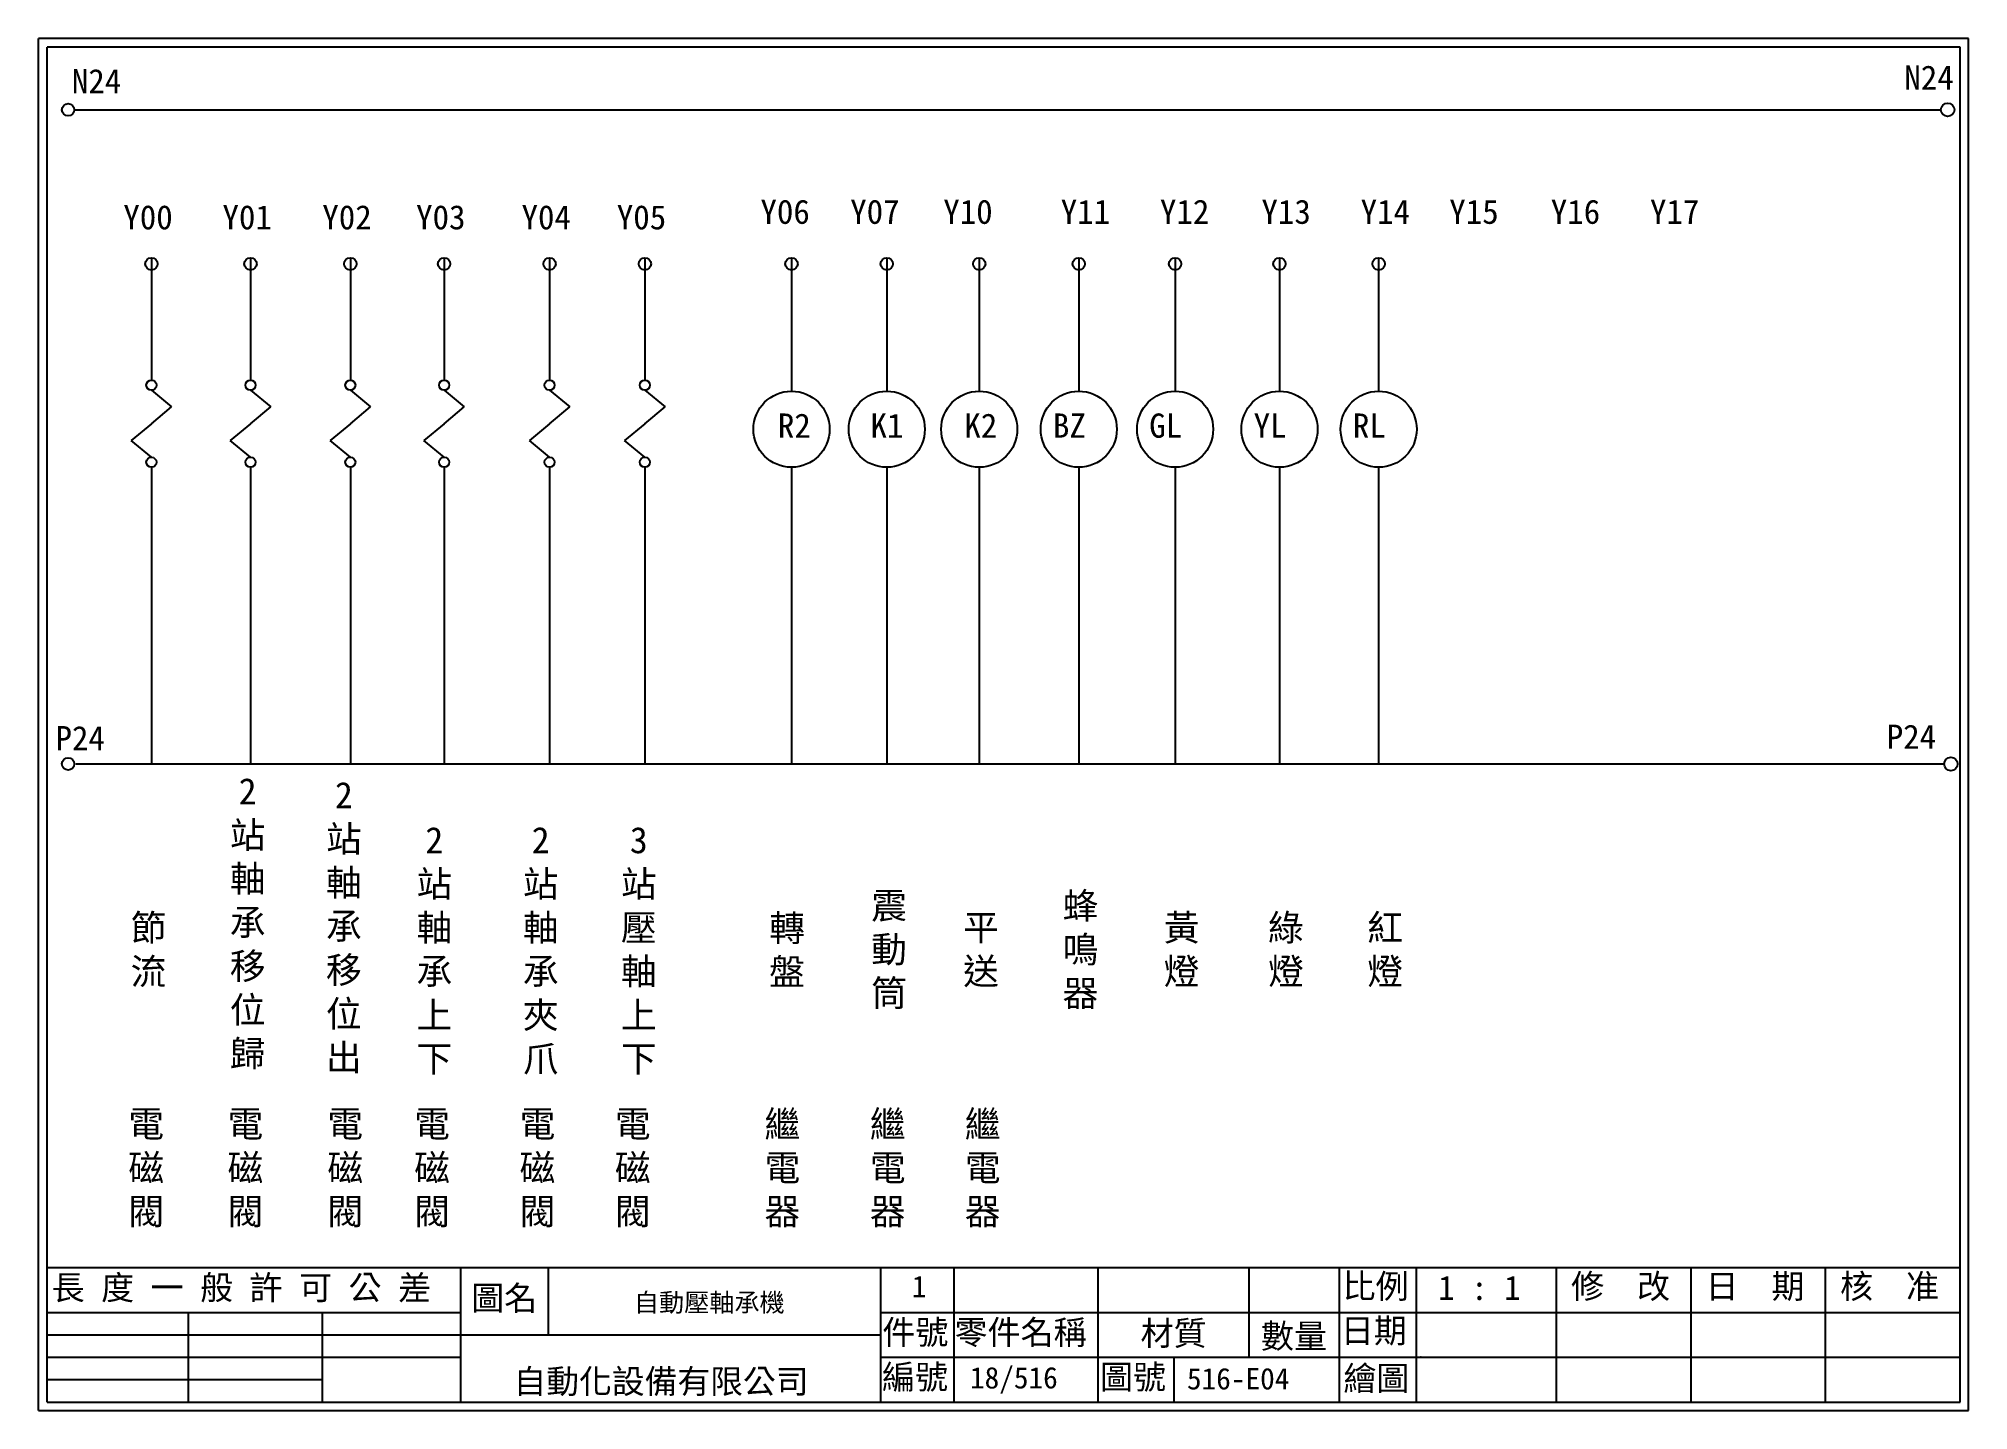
# Model space of a CAD drawing. Extents: x 1092 to 1379, y 1199 to 1403.
import ezdxf

# ---------------------------------------------------------------- set-up
doc = ezdxf.new("R2010")
doc.units = 0
doc.layers.get('0').update_dxf_attribs({"linetype": 'CONTINUOUS'})
for name, color, linetype in [('圖框層', 7, 'CONTINUOUS'), ('文字層', 4, 'CONTINUOUS'), ('標尺寸層', 3, 'CONTINUOUS')]:
    doc.layers.add(name, color=color, linetype=linetype)
doc.styles.add('CNS', font='romanc.shx', dxfattribs={"bigfont": 'chineset.shx'})
doc.styles.add('STSL', font='kaiu.ttf')

msp = doc.modelspace()

# ---------------------------------------------------------------- linework, layer by layer
for centre in [(1375.54, 1392.27), (1376.02, 1295)]:
    msp.add_circle(centre, 1)
at = {"layer": '圖框層', "color": 7}
for p, q in [((1378.63, 1402.85), (1091.63, 1402.85)), ((1091.63, 1198.88), (1091.63, 1402.85)), ((1377.38, 1401.6), (1092.88, 1401.6)), ((1092.88, 1200.13), (1092.88, 1401.6)), ((1377.38, 1200.13), (1377.38, 1401.6)), ((1378.63, 1198.88), (1378.63, 1402.85)), ((1092.88, 1220.13), (1203.36, 1220.13)), ((1154.42, 1200.13), (1154.42, 1220.13)), ((1167.45, 1210.13), (1167.45, 1220.13)), ((1203.36, 1220.13), (1377.38, 1220.13)), ((1216.9, 1200.13), (1216.9, 1220.13)), ((1227.78, 1200.13), (1227.78, 1220.13)), ((1249.2, 1200.13), (1249.2, 1220.13)), ((1271.68, 1206.8), (1271.68, 1220.13)), ((1285.09, 1200.13), (1285.09, 1220.13)), ((1296.57, 1200.13), (1296.57, 1220.13)), ((1317.38, 1200.13), (1317.38, 1220.13)), ((1337.38, 1200.13), (1337.38, 1220.13)), ((1357.38, 1200.13), (1357.38, 1220.13)), ((1092.88, 1213.46), (1154.42, 1213.46)), ((1113.92, 1200.13), (1113.92, 1213.46)), ((1133.86, 1200.13), (1133.86, 1213.46)), ((1216.9, 1213.46), (1377.38, 1213.46)), ((1092.88, 1210.13), (1156.91, 1210.13)), ((1156.91, 1210.13), (1216.9, 1210.13)), ((1092.88, 1206.8), (1154.42, 1206.8)), ((1216.9, 1206.8), (1377.38, 1206.8)), ((1260.51, 1200.13), (1260.51, 1206.8)), ((1092.88, 1203.47), (1133.86, 1203.47)), ((1092.88, 1200.13), (1377.38, 1200.13)), ((1091.63, 1198.88), (1378.63, 1198.88))]:
    msp.add_line(p, q, dxfattribs=at)
at = {"layer": '圖框層', "color": 4}
msp.add_point((1297.17, 1206.8), dxfattribs=at)
at = {"layer": '標尺寸層', "color": 7}
for p, q in [((1096.95, 1392.27), (1374.54, 1392.27)), ((1108.4, 1370.27), (1108.4, 1352.07)), ((1123.14, 1370.27), (1123.14, 1352.07)), ((1137.99, 1370.27), (1137.99, 1352.07)), ((1151.94, 1370.27), (1151.94, 1352.07)), ((1167.62, 1370.27), (1167.62, 1352.07)), ((1181.79, 1370.27), (1181.79, 1352.07)), ((1203.6, 1370.27), (1203.6, 1350.44)), ((1217.77, 1370.27), (1217.77, 1350.44)), ((1231.52, 1370.27), (1231.52, 1350.44)), ((1246.32, 1370.27), (1246.32, 1350.44)), ((1260.65, 1370.27), (1260.65, 1350.44)), ((1276.17, 1370.27), (1276.17, 1350.44)), ((1290.92, 1370.27), (1290.92, 1350.44)), ((1108.4, 1350.57), (1111.4, 1348.08)), ((1123.14, 1350.57), (1126.15, 1348.08)), ((1137.99, 1350.57), (1141, 1348.08)), ((1151.94, 1350.57), (1154.94, 1348.08)), ((1167.62, 1350.57), (1170.62, 1348.08)), ((1181.79, 1350.57), (1184.79, 1348.08)), ((1108.4, 1345.59), (1111.4, 1348.08)), ((1123.14, 1345.59), (1126.15, 1348.08)), ((1137.99, 1345.59), (1141, 1348.08)), ((1151.94, 1345.59), (1154.94, 1348.08)), ((1167.62, 1345.59), (1170.62, 1348.08)), ((1181.79, 1345.59), (1184.79, 1348.08)), ((1108.4, 1345.59), (1105.39, 1343.1)), ((1123.14, 1345.59), (1120.14, 1343.1)), ((1137.99, 1345.59), (1134.99, 1343.1)), ((1151.94, 1345.59), (1148.93, 1343.1)), ((1167.62, 1345.59), (1164.61, 1343.1)), ((1181.79, 1345.59), (1178.78, 1343.1)), ((1108.4, 1340.61), (1105.39, 1343.1)), ((1123.14, 1340.61), (1120.14, 1343.1)), ((1137.99, 1340.61), (1134.99, 1343.1)), ((1151.94, 1340.61), (1148.93, 1343.1)), ((1167.62, 1340.61), (1164.61, 1343.1)), ((1181.79, 1340.61), (1178.78, 1343.1)), ((1108.4, 1339.11), (1108.4, 1295)), ((1123.14, 1339.11), (1123.14, 1295)), ((1137.99, 1339.11), (1137.99, 1295)), ((1151.94, 1339.11), (1151.94, 1295)), ((1167.62, 1339.11), (1167.62, 1295)), ((1181.79, 1339.11), (1181.79, 1295)), ((1203.6, 1339.11), (1203.6, 1295)), ((1217.77, 1339.11), (1217.77, 1295)), ((1231.52, 1339.11), (1231.52, 1295)), ((1246.32, 1339.11), (1246.32, 1295)), ((1260.65, 1339.11), (1260.65, 1295)), ((1276.17, 1339.11), (1276.17, 1295)), ((1290.92, 1339.11), (1290.92, 1295)), ((1097.15, 1295), (1375.02, 1295))]:
    msp.add_line(p, q, dxfattribs=at)
for centre, radius in [((1096.02, 1392.27), 0.92), ((1108.4, 1369.35), 0.92), ((1123.14, 1369.35), 0.92), ((1137.99, 1369.35), 0.92), ((1151.94, 1369.35), 0.92), ((1167.62, 1369.35), 0.92), ((1181.79, 1369.35), 0.92), ((1203.6, 1369.35), 0.92), ((1217.77, 1369.35), 0.92), ((1231.52, 1369.35), 0.92), ((1246.32, 1369.35), 0.92), ((1260.65, 1369.35), 0.92), ((1276.17, 1369.35), 0.92), ((1290.92, 1369.35), 0.92), ((1108.4, 1351.32), 0.751), ((1123.14, 1351.32), 0.751), ((1137.99, 1351.32), 0.751), ((1151.94, 1351.32), 0.751), ((1167.62, 1351.32), 0.751), ((1181.79, 1351.32), 0.751), ((1203.6, 1344.77), 5.66), ((1217.77, 1344.77), 5.66), ((1231.52, 1344.77), 5.66), ((1246.32, 1344.77), 5.66), ((1260.65, 1344.77), 5.66), ((1276.17, 1344.77), 5.66), ((1290.92, 1344.77), 5.66), ((1108.4, 1339.86), 0.751), ((1123.14, 1339.86), 0.751), ((1137.99, 1339.86), 0.751), ((1151.94, 1339.86), 0.751), ((1167.62, 1339.86), 0.751), ((1181.79, 1339.86), 0.751), ((1096.02, 1295), 0.92)]:
    msp.add_circle(centre, radius, dxfattribs=at)

# ---------------------------------------------------------------- texts
at = {"layer": '圖框層', "color": 4, "style": 'STSL'}
for s, height, p in [('N24', 3.6, (1096.57, 1394.73)), ('N24', 3.6, (1369.1, 1395.26)), ('Y00', 3.6, (1104.23, 1374.49)), ('Y01', 3.6, (1118.97, 1374.49)), ('Y02', 3.6, (1133.82, 1374.49)), ('Y03', 3.6, (1147.77, 1374.49)), ('Y04', 3.6, (1163.45, 1374.49)), ('Y05', 3.6, (1177.62, 1374.49)), ('Y06', 3.6, (1198.98, 1375.31)), ('Y07', 3.6, (1212.33, 1375.31)), ('Y10', 3.6, (1226.17, 1375.31)), ('Y11', 3.6, (1243.64, 1375.31)), ('Y12', 3.6, (1258.39, 1375.31)), ('Y13', 3.6, (1273.49, 1375.31)), ('Y14', 3.6, (1288.24, 1375.31)), ('Y15', 3.6, (1301.42, 1375.31)), ('Y16', 3.6, (1316.52, 1375.31)), ('Y17', 3.6, (1331.27, 1375.31)), ('R2', 3.6, (1201.57, 1343.51)), ('K1', 3.6, (1215.35, 1343.51)), ('K2', 3.6, (1229.3, 1343.51)), ('BZ', 3.6, (1242.48, 1343.51)), ('GL', 3.6, (1256.8, 1343.51)), ('YL', 3.6, (1272.33, 1343.51)), ('RL', 3.6, (1287.08, 1343.51)), ('P24', 3.6, (1094.14, 1297.04)), ('P24', 3.6, (1366.48, 1297.25)), ('    長 度 一 般 許 可 公 差', 3.6, (1083.77, 1215.34)), ('圖名', 3.6, (1155.96, 1213.78)), ('比例', 3.6, (1285.55, 1215.56)), ('修  改', 3.6, (1319.54, 1215.54)), ('日  期', 3.6, (1339.54, 1215.54)), ('核  准', 3.6, (1359.54, 1215.54)), ('自動壓軸承機', 2.74, (1180.16, 1213.56)), ('件號', 3.6, (1217.11, 1208.7)), ('零件名稱', 3.6, (1227.84, 1208.69)), ('材質', 3.6, (1255.51, 1208.56)), ('數量', 3.6, (1273.42, 1208.13)), ('日期', 3.6, (1285.29, 1208.93)), ('自動化設備有限公司', 3.574, (1162.26, 1201.41)), ('編號', 3.6, (1217.06, 1202.04)), ('18/516', 3.2, (1230.14, 1202.14)), ('圖號', 3.6, (1249.47, 1202.04)), ('繪圖', 3.6, (1285.68, 1201.85))]:
    msp.add_text(s, height=height, dxfattribs=at).set_placement(p)
at = {"layer": '文字層', "color": 4, "style": 'STSL'}
for s, height, p in [('1 ', 3.2, (1221.48, 1215.69)), ('1 : 1', 3.599, (1299.78, 1215.31)), ('516-E04', 3.2, (1262.41, 1202))]:
    msp.add_text(s, height=height, dxfattribs=at).set_placement(p)
at = {"layer": '標尺寸層', "color": 7, "char_height": 3.9, "attachment_point": 5, "style": 'CNS'}
for s, insert, width in [('{\\fDFKai-SB|b0|i0|c136|p65;2站軸承移位歸}', (1122.72, 1271.24), 2.8481), ('{\\fDFKai-SB|b0|i0|c136|p65;2站軸承移位出}', (1137.03, 1270.66), 2.8481), ('{\\fDFKai-SB|b0|i0|c136|p65;2站軸承上下}', (1150.48, 1267.21), 2.8481), ('{\\fDFKai-SB|b0|i0|c136|p65;2站軸承夾爪}', (1166.3, 1267.21), 2.8481), ('{\\fDFKai-SB|b0|i0|c136|p65;3站壓軸上下}', (1180.89, 1267.21), 2.8481), ('{\\fDFKai-SB|b0|i0|c136|p65;震動筒}', (1218.11, 1267.21), 2.8481), ('{\\fDFKai-SB|b0|i0|c136|p65;蜂鳴器}', (1246.58, 1267.21), 2.8481), ('{\\fDFKai-SB|b0|i0|c136|p65;節流}', (1107.97, 1267.21), 2.8481), ('{\\fDFKai-SB|b0|i0|c136|p65;轉盤}', (1202.94, 1267.21), 2.8481), ('{\\fDFKai-SB|b0|i0|c136|p65;平送}', (1231.79, 1267.21), 2.8481), ('{\\fDFKai-SB|b0|i0|c136|p65;黃燈}', (1261.61, 1267.21), 2.8481), ('{\\fDFKai-SB|b0|i0|c136|p65;綠燈}', (1277.14, 1267.21), 2.8481), ('{\\fDFKai-SB|b0|i0|c136|p65;紅燈}', (1291.89, 1267.21), 2.8481), ('{\\fDFKai-SB|b0|i0|c136|p65;電磁閥}', (1107.63, 1234.75), 8.6627), ('{\\fDFKai-SB|b0|i0|c136|p65;電磁閥}', (1122.38, 1234.75), 8.6627), ('{\\fDFKai-SB|b0|i0|c136|p65;電磁閥}', (1137.23, 1234.75), 8.6627), ('{\\fDFKai-SB|b0|i0|c136|p65;電磁閥}', (1150.14, 1234.75), 8.6627), ('{\\fDFKai-SB|b0|i0|c136|p65;電磁閥}', (1165.82, 1234.75), 8.6627), ('{\\fDFKai-SB|b0|i0|c136|p65;電磁閥}', (1179.99, 1234.75), 8.6627), ('{\\fDFKai-SB|b0|i0|c136|p65;繼電器}', (1202.24, 1234.75), 8.6627), ('{\\fDFKai-SB|b0|i0|c136|p65;繼電器}', (1217.91, 1234.75), 8.6627), ('{\\fDFKai-SB|b0|i0|c136|p65;繼電器}', (1232.03, 1234.75), 8.6627)]:
    msp.add_mtext(s, dxfattribs=dict(at, insert=insert, width=width))

doc.saveas('drawing.dxf')
